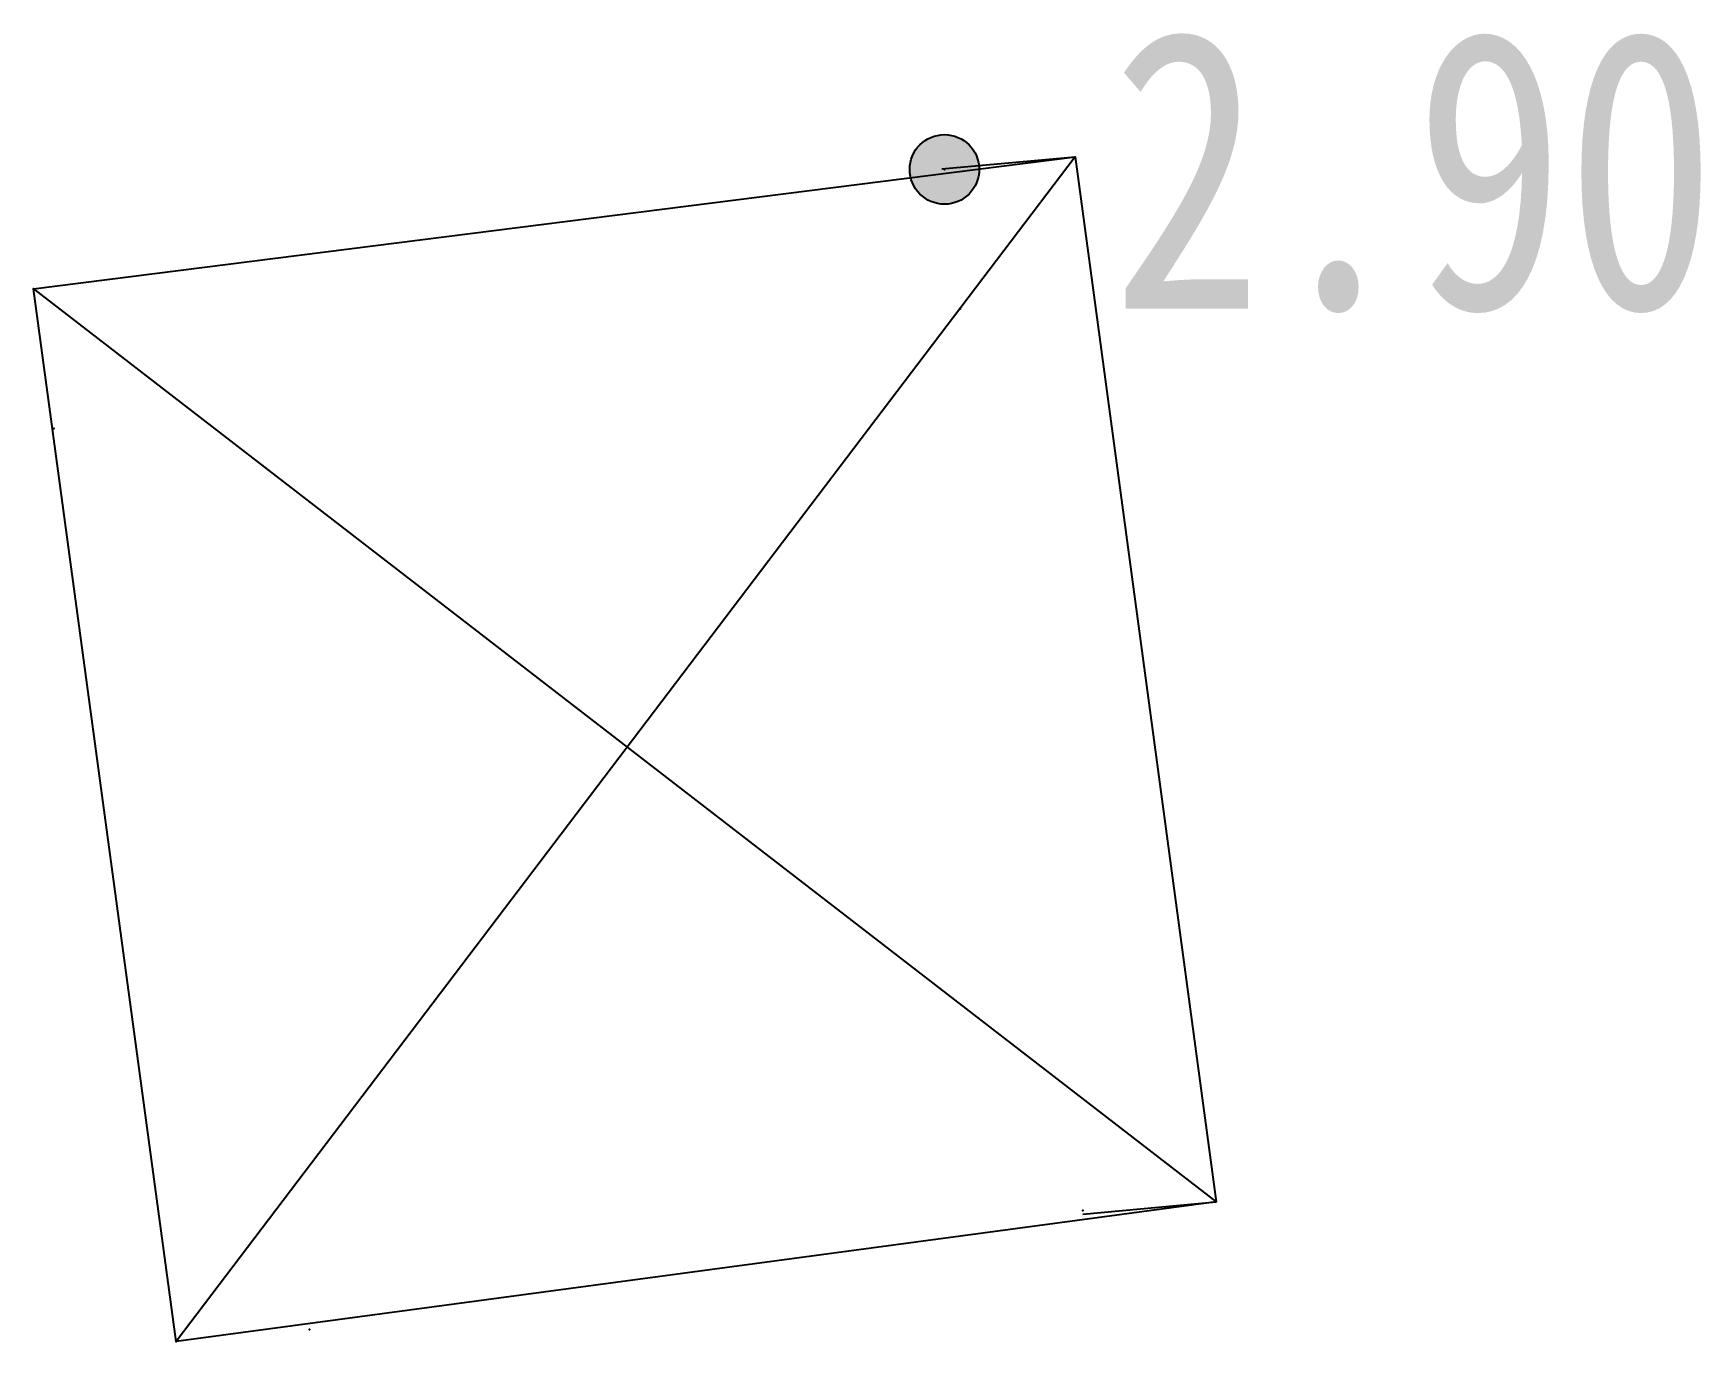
# Model space of a CAD drawing. Header units: metres. Extents: x 494039 to 619385, y 3351420 to 3402703.
# Drawn here: x 515976.77 to 516000.76, y 3364948.7 to 3364967.51 of the extents above; entities that cross this region are included whole.
import ezdxf
from ezdxf.enums import TextEntityAlignment as Align

# ---------------------------------------------------------------- set-up
doc = ezdxf.new("R2010")
doc.units = ezdxf.units.M
for name, color, linetype in [('GCD', 8, 'Continuous'), ('GXYZ', 8, 'Continuous'), ('ZDH', 8, 'Continuous')]:
    doc.layers.add(name, color=color, linetype=linetype)
doc.styles.add('正等线体', font='simhei.ttf')

# ---------------------------------------------------------------- blocks, each defined once
blk = doc.blocks.new('gc200')
h = blk.add_hatch(color=256)
edge = h.paths.add_edge_path()
edge.add_arc((0, 0), 0.25, 0, 360)
blk.add_circle((0, 0), 0.25)
blk = doc.blocks.new('42&43')
at = {"color": 8, "linetype": 'Continuous', "flags": 128}
for points, elevation in [([(515989.84, 3364965.56), (515991.76, 3364965.735)], 6.32), ([(515991.867, 3364950.531), (515993.787, 3364950.706)], 2.796)]:
    blk.add_lwpolyline(points, dxfattribs=dict(at, elevation=elevation))
at = {"layer": 'GXYZ', "color": 8, "linetype": 'Continuous'}
for p, q in [((515991.76, 3364965.735), (515978.826, 3364948.698)), ((515976.774, 3364963.837), (515993.787, 3364950.706))]:
    blk.add_line(p, q, dxfattribs=at)
at = {"layer": 'GXYZ', "color": 8, "linetype": 'Continuous', "flags": 128}
blk.add_lwpolyline([(515976.774, 3364963.837), (515991.76, 3364965.735), (515993.787, 3364950.706), (515978.826, 3364948.698)], close=True, dxfattribs=at)
at = {"layer": 'ZDH', "color": 8, "linetype": 'Continuous'}
for p in [(515989.879, 3364965.553, 2.895), (515976.774, 3364963.837, 3.476), (515990.105, 3364963.547, 3.031), (515977.069, 3364961.827, 3.486), (515991.871, 3364950.582, 2.796), (515978.826, 3364948.698, 3.425), (515980.746, 3364948.873, 2.731)]:
    blk.add_point(p, dxfattribs=at)
at = {"layer": 'GCD', "color": 8, "linetype": 'Continuous'}
ref = blk.add_blockref('gc200', (515989.879, 3364965.553, 2.895), dxfattribs=dict(at, xscale=2, yscale=2, zscale=2))
ref.add_attrib('height', '2.90', dxfattribs={"linetype": 'Continuous', "height": 4, "style": '正等线体', "width": 0.8}).set_placement((515992.279, 3364965.553, 2.895), align=Align.MIDDLE_LEFT)

msp = doc.modelspace()

# ---------------------------------------------------------------- block references
msp.add_blockref('42&43', (0, 0))

doc.saveas('drawing.dxf')
